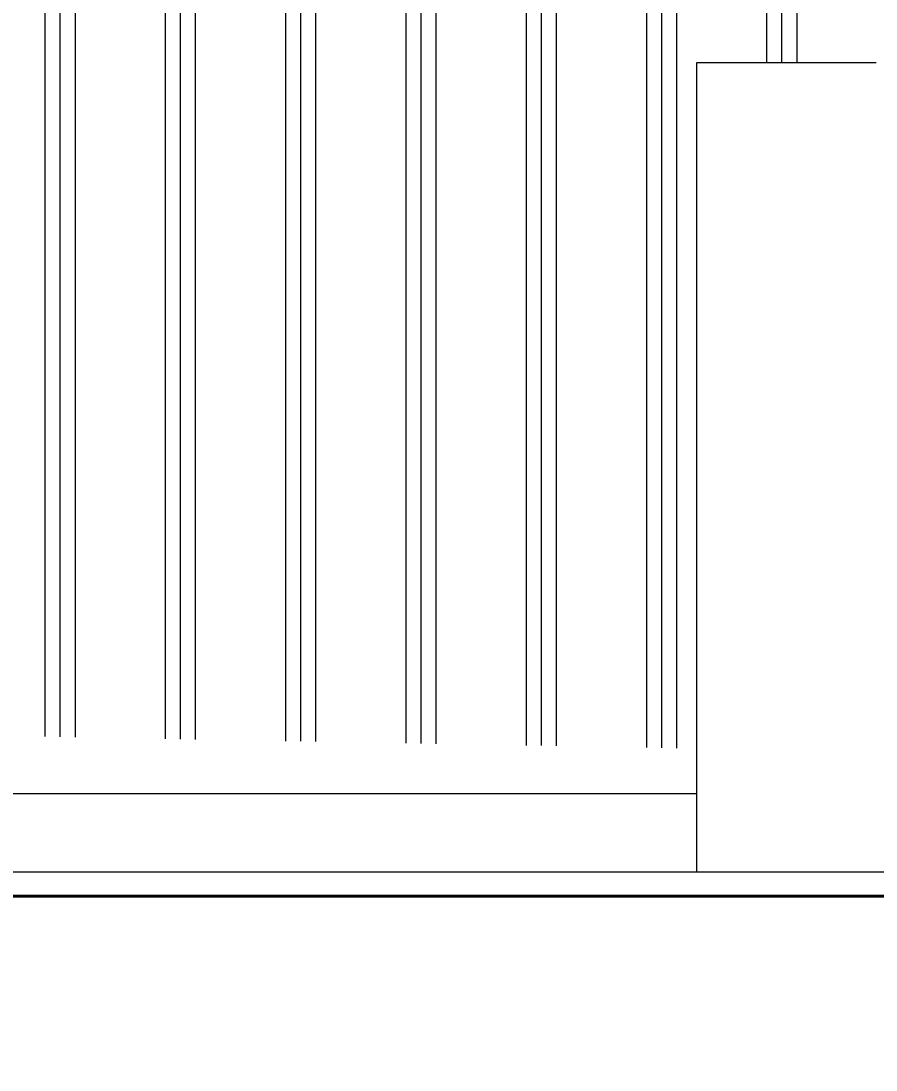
# Model space of a CAD drawing. Extents: x 65572 to 67208, y 30718 to 33598.
# Drawn here: x 66202.94 to 66220.72, y 33412.47 to 33434.26 of the extents above; entities that cross this region are included whole.
import ezdxf

# ---------------------------------------------------------------- set-up
doc = ezdxf.new("R2010")
doc.units = 0
doc.header["$LTSCALE"] = 0.5
doc.header["$MEASUREMENT"] = 0
doc.layers.get('0').update_dxf_attribs({"linetype": 'CONTINUOUS'})
doc.layers.get('DEFPOINTS').update_dxf_attribs({"linetype": 'CONTINUOUS', "lineweight": 5})
for name, color, linetype, lineweight in [('Annotations', 40, 'CONTINUOUS', 5), ('Framing', 142, 'CONTINUOUS', 13), ('Hatches', 8, 'CONTINUOUS', 5), ('Layout', 154, 'CONTINUOUS', 5), ('Structure', 7, 'CONTINUOUS', 40), ('Viewed', 150, 'CONTINUOUS', 9)]:
    doc.layers.add(name, color=color, linetype=linetype, lineweight=lineweight)
doc.styles.get("Standard").update_dxf_attribs({"font": 'arial.ttf'})
doc.dimstyles.new('ARCH', dxfattribs={"dimscale": 96, "dimtxt": 0.0625, "dimasz": 0.0625, "dimexe": 0.04, "dimexo": 0.09375, "dimgap": 0.03125, "dimtad": 1, "dimdec": 0, "dimrnd": 0.0625, "dimzin": 3, "dimdsep": 46, "dimlunit": 4, "dimtxsty": 'Standard', "dimblk1": 'ARCHTICK', "dimblk2": 'ARCHTICK', "dimsah": 1, "dimcen": 0, "dimdle": 0.03125, "dimclrd": 256, "dimclre": 256, "dimclrt": 256, "dimazin": 0, "dimtfac": 1, "dimtdec": 0, "dimtmove": 2, "dimatfit": 3, "dimldrblk": 'OBLIQUE', "dimfxl": 0.3, "dimfxlon": 1, "dimfrac": 2, "dimarcsym": 0})

# ---------------------------------------------------------------- blocks, each defined once
blk = doc.blocks.new('_ArchTick')
at = {"const_width": 0.15}
blk.add_lwpolyline([(-0.5, -0.5), (0.5, 0.5)], dxfattribs=at)
blk = doc.blocks.new('*D85')
at = {"layer": 'Annotations', "linetype": 'ByBlock', "lineweight": -2}
for p, q in [((66177.642, 33410.831), (66177.642, 33389.787)), ((66270.623, 33407.562), (66270.623, 33389.787)), ((66174.642, 33393.627), (66273.623, 33393.627))]:
    blk.add_line(p, q, dxfattribs=at)
at = {"layer": 'DEFPOINTS', "color": 0}
for p in [(66177.642, 33419.831), (66270.623, 33416.562), (66270.623, 33393.627)]:
    blk.add_point(p, dxfattribs=at)
at = {"layer": 'Annotations', "lineweight": -2, "xscale": 6, "yscale": 6, "zscale": 6, "rotation": 180}
blk.add_blockref('_ArchTick', (66177.642, 33393.627), dxfattribs=at)
at = {"layer": 'Annotations', "lineweight": -2, "xscale": 6, "yscale": 6, "zscale": 6}
blk.add_blockref('_ArchTick', (66270.623, 33393.627), dxfattribs=at)
at = {"layer": 'Annotations', "insert": (66224.132, 33399.69), "char_height": 6, "attachment_point": 5}
blk.add_mtext('7\'-9"', dxfattribs=at)
blk = doc.blocks.new('_Oblique')
at = {"lineweight": -2}
blk.add_line((-0.5, -0.5), (0.5, 0.5), dxfattribs=at)

msp = doc.modelspace()

# ---------------------------------------------------------------- hatches: boundary and pattern name
at = {"layer": 'Hatches', "linetype": 'ByBlock', "true_color": 0xc9c9c9}
h = msp.add_hatch(dxfattribs=at)
h.set_pattern_fill('PLAST', color=9, scale=10, style=0)
h.set_pattern_definition([(90, (65831.572, 32663.2632), (-2.5, 2e-16), []), (90, (65831.2594, 32663.2632), (-2.5, 2e-16), []), (90, (65830.947, 32663.2632), (-2.5, 2e-16), [])])
h.paths.add_polyline_path([(66216.992, 33419.147), (66216.992, 33433.401), (66236.677, 33433.401), (66236.677, 33418.791), (66268.998, 33418.206), (66268.998, 33519.313), (66179.267, 33519.313), (66179.267, 33419.831)])

# ---------------------------------------------------------------- linework, layer by layer
at = {"layer": 'Framing'}
msp.add_line((65916.121, 33416.581), (66520.624, 33416.581), dxfattribs=at)
at = {"layer": 'Layout', "linetype": 'ByBlock'}
msp.add_line((66216.992, 33416.581), (66216.992, 33433.401), dxfattribs=at)
msp.add_lwpolyline([(66216.992, 33433.401), (66216.993, 33433.401), (66216.993, 33433.401), (66216.994, 33433.401), (66216.995, 33433.401), (66216.995, 33433.401), (66216.996, 33433.401), (66216.997, 33433.401), (66216.998, 33433.401), (66216.998, 33433.401), (66216.999, 33433.401), (66217, 33433.401), (66217, 33433.401), (66217.001, 33433.401), (66217.002, 33433.401), (66217.002, 33433.401), (66217.003, 33433.401), (66217.004, 33433.401), (66217.004, 33433.401), (66217.005, 33433.401), (66217.006, 33433.401), (66217.007, 33433.401), (66217.007, 33433.401), (66217.008, 33433.401), (66217.009, 33433.401), (66217.009, 33433.401), (66217.01, 33433.401), (66217.011, 33433.401), (66217.011, 33433.401), (66217.012, 33433.401), (66217.013, 33433.401), (66217.013, 33433.401), (66217.014, 33433.401), (66217.015, 33433.401), (66217.016, 33433.401), (66217.016, 33433.401), (66217.017, 33433.401), (66217.018, 33433.401), (66217.018, 33433.401), (66217.019, 33433.401), (66217.02, 33433.401), (66217.02, 33433.401), (66217.021, 33433.401), (66217.022, 33433.401), (66217.022, 33433.401), (66217.023, 33433.401), (66217.024, 33433.401), (66217.024, 33433.401), (66217.025, 33433.401), (66217.026, 33433.401), (66217.027, 33433.401), (66217.027, 33433.401), (66217.028, 33433.401), (66217.029, 33433.401), (66217.029, 33433.401), (66217.03, 33433.401), (66217.031, 33433.401), (66217.031, 33433.401), (66217.032, 33433.401), (66217.033, 33433.401), (66217.033, 33433.401), (66217.034, 33433.401), (66217.035, 33433.401), (66217.036, 33433.401), (66217.036, 33433.401), (66217.037, 33433.401), (66217.038, 33433.401), (66217.038, 33433.401), (66217.039, 33433.401), (66217.04, 33433.401), (66217.04, 33433.401), (66217.041, 33433.401), (66217.042, 33433.401), (66217.042, 33433.401), (66217.043, 33433.401), (66217.044, 33433.401), (66217.045, 33433.401), (66217.045, 33433.401), (66217.046, 33433.401), (66217.047, 33433.401), (66217.047, 33433.401), (66217.048, 33433.401), (66217.049, 33433.401), (66217.049, 33433.401), (66217.05, 33433.401), (66217.051, 33433.401), (66217.051, 33433.401), (66217.052, 33433.401), (66217.053, 33433.401), (66217.054, 33433.401), (66217.054, 33433.401), (66217.055, 33433.401), (66217.056, 33433.401), (66217.056, 33433.401), (66217.057, 33433.401), (66217.058, 33433.401), (66217.058, 33433.401), (66217.059, 33433.401), (66217.06, 33433.401), (66217.06, 33433.401), (66217.061, 33433.401), (66217.062, 33433.401), (66217.062, 33433.401), (66217.063, 33433.401), (66217.064, 33433.401), (66217.065, 33433.401), (66217.065, 33433.401), (66217.066, 33433.401), (66217.067, 33433.401), (66217.067, 33433.401), (66217.068, 33433.401), (66217.069, 33433.401), (66217.069, 33433.401), (66217.07, 33433.401), (66217.071, 33433.401), (66217.071, 33433.401), (66217.072, 33433.401), (66217.073, 33433.401), (66217.074, 33433.401), (66217.074, 33433.401), (66217.075, 33433.401), (66217.076, 33433.401), (66217.076, 33433.401), (66217.077, 33433.401), (66217.078, 33433.401), (66217.078, 33433.401), (66217.079, 33433.401), (66217.08, 33433.401), (66217.08, 33433.401), (66217.081, 33433.401), (66217.082, 33433.401), (66217.083, 33433.401), (66217.083, 33433.401), (66217.084, 33433.401), (66217.085, 33433.401), (66217.085, 33433.401), (66217.086, 33433.401), (66217.087, 33433.401), (66217.087, 33433.401), (66217.088, 33433.401), (66217.089, 33433.401), (66217.089, 33433.401), (66217.09, 33433.401), (66217.091, 33433.401), (66217.092, 33433.401), (66217.092, 33433.401), (66217.093, 33433.401), (66217.094, 33433.401), (66217.094, 33433.401), (66217.095, 33433.401), (66217.096, 33433.401), (66217.096, 33433.401), (66217.097, 33433.401), (66217.098, 33433.401), (66217.098, 33433.401), (66217.099, 33433.401), (66217.1, 33433.401), (66217.101, 33433.401), (66217.101, 33433.401), (66217.102, 33433.401), (66217.103, 33433.401), (66217.103, 33433.401), (66217.104, 33433.401), (66217.105, 33433.401), (66217.105, 33433.401), (66217.106, 33433.401), (66217.107, 33433.401), (66217.107, 33433.401), (66217.108, 33433.401), (66217.109, 33433.401), (66217.109, 33433.401), (66217.11, 33433.401), (66217.111, 33433.401), (66217.112, 33433.401), (66217.112, 33433.401), (66217.113, 33433.401), (66217.114, 33433.401), (66217.114, 33433.401), (66217.115, 33433.401), (66217.116, 33433.401), (66217.116, 33433.401), (66217.117, 33433.401), (66217.118, 33433.401), (66217.118, 33433.401), (66217.119, 33433.401), (66217.12, 33433.401), (66217.121, 33433.401), (66217.121, 33433.401), (66217.122, 33433.401), (66217.123, 33433.401), (66217.123, 33433.401), (66217.124, 33433.401), (66217.125, 33433.401), (66217.125, 33433.401), (66217.126, 33433.401), (66217.127, 33433.401), (66217.127, 33433.401), (66217.128, 33433.401), (66217.129, 33433.401), (66217.13, 33433.401), (66217.13, 33433.401), (66217.131, 33433.401), (66217.132, 33433.401), (66217.132, 33433.401), (66217.133, 33433.401), (66217.134, 33433.401), (66217.134, 33433.401), (66217.135, 33433.401), (66217.136, 33433.401), (66217.136, 33433.401), (66217.137, 33433.401), (66217.138, 33433.401), (66217.139, 33433.401), (66217.139, 33433.401), (66217.14, 33433.401), (66217.141, 33433.401), (66217.141, 33433.401), (66217.142, 33433.401), (66217.143, 33433.401), (66217.143, 33433.401), (66217.144, 33433.401), (66217.145, 33433.401), (66217.145, 33433.401), (66217.146, 33433.401), (66217.147, 33433.401), (66217.147, 33433.401), (66217.148, 33433.401), (66217.149, 33433.401), (66217.15, 33433.401), (66217.15, 33433.401), (66217.151, 33433.401), (66217.152, 33433.401), (66217.152, 33433.401), (66217.153, 33433.401), (66217.154, 33433.401), (66217.154, 33433.401), (66217.155, 33433.401), (66217.156, 33433.401), (66217.156, 33433.401), (66217.157, 33433.401), (66217.158, 33433.401), (66217.159, 33433.401), (66217.159, 33433.401), (66217.16, 33433.401), (66217.161, 33433.401), (66217.161, 33433.401), (66217.162, 33433.401), (66217.163, 33433.401), (66217.163, 33433.401), (66217.164, 33433.401), (66217.165, 33433.401), (66217.165, 33433.401), (66217.166, 33433.401), (66217.167, 33433.401), (66217.168, 33433.401), (66217.168, 33433.401), (66217.169, 33433.401), (66217.17, 33433.401), (66217.17, 33433.401), (66217.171, 33433.401), (66217.172, 33433.401), (66217.172, 33433.401), (66217.173, 33433.401), (66217.174, 33433.401), (66217.174, 33433.401), (66217.175, 33433.401), (66217.176, 33433.401), (66217.177, 33433.401), (66217.177, 33433.401), (66217.178, 33433.401), (66217.179, 33433.401), (66217.179, 33433.401), (66217.18, 33433.401), (66217.181, 33433.401), (66217.181, 33433.401), (66217.182, 33433.401), (66217.183, 33433.401), (66217.183, 33433.401), (66217.184, 33433.401), (66217.185, 33433.401), (66217.185, 33433.401), (66217.186, 33433.401), (66217.187, 33433.401), (66217.188, 33433.401), (66217.188, 33433.401), (66217.189, 33433.401), (66217.19, 33433.401), (66217.19, 33433.401), (66217.191, 33433.401), (66217.192, 33433.401), (66217.192, 33433.401), (66217.193, 33433.401), (66217.194, 33433.401), (66217.194, 33433.401), (66217.195, 33433.401), (66217.196, 33433.401), (66217.197, 33433.401), (66217.197, 33433.401), (66217.198, 33433.401), (66217.199, 33433.401), (66217.199, 33433.401), (66217.2, 33433.401), (66217.201, 33433.401), (66217.201, 33433.401), (66217.202, 33433.401), (66217.203, 33433.401), (66217.203, 33433.401), (66217.204, 33433.401), (66217.205, 33433.401), (66217.206, 33433.401), (66217.206, 33433.401), (66217.207, 33433.401), (66217.208, 33433.401), (66217.208, 33433.401), (66217.209, 33433.401), (66217.21, 33433.401), (66217.21, 33433.401), (66217.211, 33433.401), (66217.212, 33433.401), (66217.212, 33433.401), (66217.213, 33433.401), (66217.214, 33433.401), (66217.215, 33433.401), (66217.215, 33433.401), (66217.216, 33433.401), (66217.217, 33433.401), (66217.217, 33433.401), (66217.218, 33433.401), (66217.219, 33433.401), (66217.219, 33433.401), (66217.22, 33433.401), (66217.221, 33433.401), (66217.221, 33433.401), (66217.222, 33433.401), (66217.223, 33433.401), (66217.223, 33433.401), (66217.224, 33433.401), (66217.225, 33433.401), (66217.226, 33433.401), (66217.226, 33433.401), (66217.227, 33433.401), (66217.228, 33433.401), (66217.228, 33433.401), (66217.229, 33433.401), (66217.23, 33433.401), (66217.23, 33433.401), (66217.231, 33433.401), (66217.232, 33433.401), (66217.232, 33433.401), (66217.233, 33433.401), (66217.234, 33433.401), (66217.235, 33433.401), (66217.235, 33433.401), (66217.236, 33433.401), (66217.237, 33433.401), (66217.237, 33433.401), (66217.238, 33433.401), (66217.239, 33433.401), (66217.241, 33433.401), (66217.243, 33433.401), (66217.245, 33433.401), (66217.247, 33433.401), (66217.249, 33433.401), (66217.251, 33433.401), (66217.253, 33433.401), (66217.255, 33433.401), (66217.257, 33433.401), (66217.259, 33433.401), (66217.261, 33433.401), (66217.263, 33433.401), (66217.265, 33433.401), (66217.267, 33433.401), (66217.269, 33433.401), (66217.271, 33433.401), (66217.273, 33433.401), (66217.275, 33433.401), (66217.277, 33433.401), (66217.279, 33433.401), (66217.281, 33433.401), (66217.283, 33433.401), (66217.285, 33433.401), (66217.287, 33433.401), (66217.289, 33433.401), (66217.291, 33433.401), (66217.294, 33433.401), (66217.296, 33433.401), (66217.298, 33433.401), (66217.3, 33433.401), (66217.302, 33433.401), (66217.304, 33433.401), (66217.306, 33433.401), (66217.308, 33433.401), (66217.31, 33433.401), (66217.312, 33433.401), (66217.314, 33433.401), (66217.316, 33433.401), (66217.318, 33433.401), (66217.32, 33433.401), (66217.322, 33433.401), (66217.324, 33433.401), (66217.326, 33433.401), (66217.328, 33433.401), (66217.33, 33433.401), (66217.332, 33433.401), (66217.334, 33433.401), (66217.336, 33433.401), (66217.338, 33433.401), (66217.34, 33433.401), (66217.342, 33433.401), (66217.344, 33433.401), (66217.347, 33433.401), (66217.349, 33433.401), (66217.351, 33433.401), (66217.353, 33433.401), (66217.355, 33433.401), (66217.357, 33433.401), (66217.359, 33433.401), (66217.361, 33433.401), (66217.363, 33433.401), (66217.365, 33433.401), (66217.367, 33433.401), (66217.369, 33433.401), (66217.371, 33433.401), (66217.373, 33433.401), (66217.375, 33433.401), (66217.377, 33433.401), (66217.379, 33433.401), (66217.381, 33433.401), (66217.383, 33433.401), (66217.385, 33433.401), (66217.387, 33433.401), (66217.389, 33433.401), (66217.391, 33433.401), (66217.393, 33433.401), (66217.395, 33433.401), (66217.397, 33433.401), (66217.4, 33433.401), (66217.402, 33433.401), (66217.404, 33433.401), (66217.406, 33433.401), (66217.408, 33433.401), (66217.41, 33433.401), (66217.412, 33433.401), (66217.414, 33433.401), (66217.416, 33433.401), (66217.418, 33433.401), (66217.42, 33433.401), (66217.422, 33433.401), (66217.424, 33433.401), (66217.426, 33433.401), (66217.428, 33433.401), (66217.43, 33433.401), (66217.432, 33433.401), (66217.434, 33433.401), (66217.436, 33433.401), (66217.438, 33433.401), (66217.44, 33433.401), (66217.442, 33433.401), (66217.444, 33433.401), (66217.446, 33433.401), (66217.448, 33433.401), (66217.45, 33433.401), (66217.453, 33433.401), (66217.455, 33433.401), (66217.457, 33433.401), (66217.459, 33433.401), (66217.461, 33433.401), (66217.463, 33433.401), (66217.465, 33433.401), (66217.467, 33433.401), (66217.469, 33433.401), (66217.471, 33433.401), (66217.473, 33433.401), (66217.475, 33433.401), (66217.477, 33433.401), (66217.479, 33433.401), (66217.481, 33433.401), (66217.483, 33433.401), (66217.485, 33433.401), (66217.487, 33433.401), (66217.489, 33433.401), (66217.491, 33433.401), (66217.493, 33433.401), (66217.495, 33433.401), (66217.497, 33433.401), (66217.499, 33433.401), (66217.501, 33433.401), (66217.503, 33433.401), (66217.506, 33433.401), (66217.508, 33433.401), (66217.51, 33433.401), (66217.512, 33433.401), (66217.514, 33433.401), (66217.516, 33433.401), (66217.518, 33433.401), (66217.52, 33433.401), (66217.522, 33433.401), (66217.524, 33433.401), (66217.526, 33433.401), (66217.528, 33433.401), (66217.53, 33433.401), (66217.532, 33433.401), (66217.534, 33433.401), (66217.536, 33433.401), (66217.538, 33433.401), (66217.54, 33433.401), (66217.542, 33433.401), (66217.544, 33433.401), (66217.546, 33433.401), (66217.548, 33433.401), (66217.55, 33433.401), (66217.552, 33433.401), (66217.554, 33433.401), (66217.556, 33433.401), (66217.559, 33433.401), (66217.561, 33433.401), (66217.563, 33433.401), (66217.565, 33433.401), (66217.567, 33433.401), (66217.569, 33433.401), (66217.571, 33433.401), (66217.573, 33433.401), (66217.575, 33433.401), (66217.577, 33433.401), (66217.579, 33433.401), (66217.581, 33433.401), (66217.583, 33433.401), (66217.585, 33433.401), (66217.587, 33433.401), (66217.589, 33433.401), (66217.591, 33433.401), (66217.593, 33433.401), (66217.595, 33433.401), (66217.597, 33433.401), (66217.599, 33433.401), (66217.601, 33433.401), (66217.603, 33433.401), (66217.605, 33433.401), (66217.607, 33433.401), (66217.609, 33433.401), (66217.612, 33433.401), (66217.614, 33433.401), (66217.616, 33433.401), (66217.618, 33433.401), (66217.62, 33433.401), (66217.622, 33433.401), (66217.624, 33433.401), (66217.626, 33433.401), (66217.628, 33433.401), (66217.63, 33433.401), (66217.632, 33433.401), (66217.634, 33433.401), (66217.636, 33433.401), (66217.638, 33433.401), (66217.64, 33433.401), (66217.642, 33433.401), (66217.644, 33433.401), (66217.646, 33433.401), (66217.648, 33433.401), (66217.65, 33433.401), (66217.652, 33433.401), (66217.654, 33433.401), (66217.656, 33433.401), (66217.658, 33433.401), (66217.66, 33433.401), (66217.662, 33433.401), (66217.664, 33433.401), (66217.667, 33433.401), (66217.669, 33433.401), (66217.671, 33433.401), (66217.673, 33433.401), (66217.675, 33433.401), (66217.677, 33433.401), (66217.679, 33433.401), (66217.681, 33433.401), (66217.683, 33433.401), (66217.685, 33433.401), (66217.687, 33433.401), (66217.689, 33433.401), (66217.691, 33433.401), (66217.693, 33433.401), (66217.695, 33433.401), (66217.697, 33433.401), (66217.699, 33433.401), (66217.701, 33433.401), (66217.703, 33433.401), (66217.705, 33433.401), (66217.707, 33433.401), (66217.709, 33433.401), (66217.711, 33433.401), (66217.713, 33433.401), (66217.715, 33433.401), (66217.717, 33433.401), (66217.72, 33433.401), (66217.722, 33433.401), (66217.724, 33433.401), (66217.726, 33433.401), (66217.728, 33433.401), (66217.73, 33433.401), (66217.732, 33433.401), (66217.734, 33433.401), (66217.736, 33433.401), (66217.738, 33433.401), (66217.74, 33433.401), (66217.742, 33433.401), (66217.744, 33433.401), (66217.746, 33433.401), (66217.748, 33433.401), (66217.75, 33433.401), (66217.752, 33433.401), (66217.754, 33433.401), (66217.756, 33433.401), (66217.758, 33433.401), (66217.76, 33433.401), (66217.762, 33433.401), (66217.764, 33433.401), (66217.766, 33433.401), (66217.768, 33433.401), (66217.77, 33433.401), (66217.773, 33433.401), (66217.775, 33433.401), (66217.777, 33433.401), (66217.779, 33433.401), (66217.781, 33433.401), (66217.783, 33433.401), (66217.785, 33433.401), (66217.787, 33433.401), (66217.789, 33433.401), (66217.791, 33433.401), (66217.793, 33433.401), (66217.795, 33433.401), (66217.797, 33433.401), (66217.799, 33433.401), (66217.801, 33433.401), (66217.803, 33433.401), (66217.805, 33433.401), (66217.807, 33433.401), (66217.809, 33433.401), (66217.811, 33433.401), (66217.813, 33433.401), (66217.815, 33433.401), (66217.817, 33433.401), (66217.819, 33433.401), (66217.821, 33433.401), (66217.823, 33433.401), (66217.826, 33433.401), (66217.828, 33433.401), (66217.83, 33433.401), (66217.832, 33433.401), (66217.834, 33433.401), (66217.836, 33433.401), (66217.838, 33433.401), (66217.84, 33433.401), (66217.842, 33433.401), (66217.844, 33433.401), (66217.846, 33433.401), (66217.848, 33433.401), (66217.85, 33433.401), (66217.852, 33433.401), (66217.854, 33433.401), (66217.856, 33433.401), (66217.858, 33433.401), (66217.86, 33433.401), (66217.862, 33433.401), (66217.864, 33433.401), (66217.866, 33433.401), (66217.868, 33433.401), (66217.87, 33433.401), (66217.872, 33433.401), (66217.874, 33433.401), (66217.876, 33433.401), (66217.879, 33433.401), (66217.881, 33433.401), (66217.883, 33433.401), (66217.885, 33433.401), (66217.887, 33433.401), (66217.889, 33433.401), (66217.891, 33433.401), (66217.893, 33433.401), (66217.895, 33433.401), (66217.897, 33433.401), (66217.899, 33433.401), (66217.901, 33433.401), (66217.903, 33433.401), (66217.905, 33433.401), (66217.907, 33433.401), (66217.909, 33433.401), (66217.911, 33433.401), (66217.913, 33433.401), (66217.915, 33433.401), (66217.917, 33433.401), (66217.919, 33433.401), (66217.921, 33433.401), (66217.923, 33433.401), (66217.925, 33433.401), (66217.927, 33433.401), (66217.929, 33433.401), (66217.932, 33433.401), (66217.934, 33433.401), (66217.936, 33433.401), (66217.938, 33433.401), (66217.94, 33433.401), (66217.942, 33433.401), (66217.944, 33433.401), (66217.946, 33433.401), (66217.948, 33433.401), (66217.95, 33433.401), (66217.952, 33433.401), (66217.954, 33433.401), (66217.956, 33433.401), (66217.958, 33433.401), (66217.96, 33433.401), (66217.962, 33433.401), (66217.964, 33433.401), (66217.966, 33433.401), (66217.969, 33433.401), (66217.972, 33433.401), (66217.976, 33433.401), (66217.979, 33433.401), (66217.982, 33433.401), (66217.986, 33433.401), (66217.989, 33433.401), (66217.992, 33433.401), (66217.995, 33433.401), (66217.999, 33433.401), (66218.002, 33433.401), (66218.005, 33433.401), (66218.008, 33433.401), (66218.012, 33433.401), (66218.015, 33433.401), (66218.018, 33433.401), (66218.022, 33433.401), (66218.025, 33433.401), (66218.028, 33433.401), (66218.031, 33433.401), (66218.035, 33433.401), (66218.038, 33433.401), (66218.041, 33433.401), (66218.045, 33433.401), (66218.048, 33433.401), (66218.051, 33433.401), (66218.054, 33433.401), (66218.058, 33433.401), (66218.061, 33433.401), (66218.064, 33433.401), (66218.068, 33433.401), (66218.071, 33433.401), (66218.074, 33433.401), (66218.077, 33433.401), (66218.081, 33433.401), (66218.084, 33433.401), (66218.087, 33433.401), (66218.091, 33433.401), (66218.094, 33433.401), (66218.097, 33433.401), (66218.1, 33433.401), (66218.104, 33433.401), (66218.107, 33433.401), (66218.11, 33433.401), (66218.114, 33433.401), (66218.117, 33433.401), (66218.12, 33433.401), (66218.123, 33433.401), (66218.127, 33433.401), (66218.13, 33433.401), (66218.133, 33433.401), (66218.137, 33433.401), (66218.14, 33433.401), (66218.143, 33433.401), (66218.146, 33433.401), (66218.15, 33433.401), (66218.153, 33433.401), (66218.156, 33433.401), (66218.16, 33433.401), (66218.163, 33433.401), (66218.166, 33433.401), (66218.169, 33433.401), (66218.173, 33433.401), (66218.176, 33433.401), (66218.179, 33433.401), (66218.183, 33433.401), (66218.186, 33433.401), (66218.189, 33433.401), (66218.192, 33433.401), (66218.196, 33433.401), (66218.199, 33433.401), (66218.202, 33433.401), (66218.205, 33433.401), (66218.209, 33433.401), (66218.212, 33433.401), (66218.215, 33433.401), (66218.219, 33433.401), (66218.222, 33433.401), (66218.225, 33433.401), (66218.228, 33433.401), (66218.232, 33433.401), (66218.235, 33433.401), (66218.238, 33433.401), (66218.242, 33433.401), (66218.245, 33433.401), (66218.248, 33433.401), (66218.251, 33433.401), (66218.255, 33433.401), (66218.258, 33433.401), (66218.261, 33433.401), (66218.265, 33433.401), (66218.268, 33433.401), (66218.271, 33433.401), (66218.274, 33433.401), (66218.278, 33433.401), (66218.281, 33433.401), (66218.284, 33433.401), (66218.288, 33433.401), (66218.291, 33433.401), (66218.294, 33433.401), (66218.297, 33433.401), (66218.301, 33433.401), (66218.304, 33433.401), (66218.307, 33433.401), (66218.311, 33433.401), (66218.314, 33433.401), (66218.317, 33433.401), (66218.32, 33433.401), (66218.324, 33433.401), (66218.327, 33433.401), (66218.33, 33433.401), (66218.334, 33433.401), (66218.337, 33433.401), (66218.34, 33433.401), (66218.343, 33433.401), (66218.347, 33433.401), (66218.35, 33433.401), (66218.353, 33433.401), (66218.357, 33433.401), (66218.36, 33433.401), (66218.363, 33433.401), (66218.366, 33433.401), (66218.37, 33433.401), (66218.373, 33433.401), (66218.376, 33433.401), (66218.38, 33433.401), (66218.383, 33433.401), (66218.386, 33433.401), (66218.389, 33433.401), (66218.393, 33433.401), (66218.396, 33433.401), (66218.399, 33433.401), (66218.402, 33433.401), (66218.406, 33433.401), (66218.409, 33433.401), (66218.412, 33433.401), (66218.416, 33433.401), (66218.419, 33433.401), (66218.422, 33433.401), (66218.425, 33433.401), (66218.429, 33433.401), (66218.432, 33433.401), (66218.435, 33433.401), (66218.439, 33433.401), (66218.442, 33433.401), (66218.445, 33433.401), (66218.448, 33433.401), (66218.452, 33433.401), (66218.455, 33433.401), (66218.458, 33433.401), (66218.462, 33433.401), (66218.465, 33433.401), (66218.468, 33433.401), (66218.471, 33433.401), (66218.475, 33433.401), (66218.478, 33433.401), (66218.481, 33433.401), (66218.485, 33433.401), (66218.488, 33433.401), (66218.491, 33433.401), (66218.494, 33433.401), (66218.498, 33433.401), (66218.501, 33433.401), (66218.504, 33433.401), (66218.508, 33433.401), (66218.511, 33433.401), (66218.514, 33433.401), (66218.517, 33433.401), (66218.521, 33433.401), (66218.524, 33433.401), (66218.527, 33433.401), (66218.531, 33433.401), (66218.534, 33433.401), (66218.537, 33433.401), (66218.54, 33433.401), (66218.544, 33433.401), (66218.547, 33433.401), (66218.55, 33433.401), (66218.554, 33433.401), (66218.557, 33433.401), (66218.56, 33433.401), (66218.563, 33433.401), (66218.567, 33433.401), (66218.57, 33433.401), (66218.573, 33433.401), (66218.577, 33433.401), (66218.58, 33433.401), (66218.583, 33433.401), (66218.586, 33433.401), (66218.59, 33433.401), (66218.593, 33433.401), (66218.596, 33433.401), (66218.599, 33433.401), (66218.603, 33433.401), (66218.606, 33433.401), (66218.609, 33433.401), (66218.613, 33433.401), (66218.616, 33433.401), (66218.619, 33433.401), (66218.622, 33433.401), (66218.626, 33433.401), (66218.629, 33433.401), (66218.632, 33433.401), (66218.636, 33433.401), (66218.639, 33433.401), (66218.642, 33433.401), (66218.645, 33433.401), (66218.649, 33433.401), (66218.652, 33433.401), (66218.655, 33433.401), (66218.659, 33433.401), (66218.662, 33433.401), (66218.665, 33433.401), (66218.668, 33433.401), (66218.672, 33433.401), (66218.675, 33433.401), (66218.678, 33433.401), (66218.682, 33433.401), (66218.685, 33433.401), (66218.688, 33433.401), (66218.691, 33433.401), (66218.695, 33433.401), (66218.698, 33433.401), (66218.701, 33433.401), (66218.705, 33433.401), (66218.708, 33433.401), (66218.711, 33433.401), (66218.714, 33433.401), (66218.718, 33433.401), (66218.721, 33433.401), (66218.724, 33433.401), (66218.728, 33433.401), (66218.731, 33433.401), (66218.734, 33433.401), (66218.737, 33433.401), (66218.741, 33433.401), (66218.744, 33433.401), (66218.747, 33433.401), (66218.751, 33433.401), (66218.754, 33433.401), (66218.757, 33433.401), (66218.76, 33433.401), (66218.764, 33433.401), (66218.767, 33433.401), (66218.77, 33433.401), (66218.774, 33433.401), (66218.777, 33433.401), (66218.78, 33433.401), (66218.783, 33433.401), (66218.787, 33433.401), (66218.79, 33433.401), (66218.793, 33433.401), (66218.796, 33433.401), (66218.8, 33433.401), (66218.803, 33433.401), (66218.806, 33433.401), (66218.81, 33433.401), (66218.813, 33433.401), (66218.816, 33433.401), (66218.819, 33433.401), (66218.823, 33433.401), (66218.826, 33433.401), (66218.829, 33433.401), (66218.833, 33433.401), (66218.836, 33433.401), (66218.839, 33433.401), (66218.842, 33433.401), (66218.846, 33433.401), (66218.849, 33433.401), (66218.852, 33433.401), (66218.856, 33433.401), (66218.859, 33433.401), (66218.862, 33433.401), (66218.865, 33433.401), (66218.869, 33433.401), (66218.872, 33433.401), (66218.875, 33433.401), (66218.879, 33433.401), (66218.882, 33433.401), (66218.885, 33433.401), (66218.888, 33433.401), (66218.892, 33433.401), (66218.895, 33433.401), (66218.898, 33433.401), (66218.902, 33433.401), (66218.905, 33433.401), (66218.908, 33433.401), (66218.911, 33433.401), (66218.915, 33433.401), (66218.918, 33433.401), (66218.921, 33433.401), (66218.925, 33433.401), (66218.928, 33433.401), (66218.931, 33433.401), (66218.934, 33433.401), (66218.938, 33433.401), (66218.941, 33433.401), (66218.944, 33433.401), (66218.948, 33433.401), (66218.951, 33433.401), (66218.954, 33433.401), (66218.957, 33433.401), (66218.961, 33433.401), (66218.964, 33433.401), (66218.967, 33433.401), (66218.971, 33433.401), (66218.974, 33433.401), (66218.977, 33433.401), (66218.98, 33433.401), (66218.984, 33433.401), (66218.987, 33433.401), (66218.99, 33433.401), (66218.993, 33433.401), (66218.997, 33433.401), (66219, 33433.401), (66219.003, 33433.401), (66219.007, 33433.401), (66219.01, 33433.401), (66219.013, 33433.401), (66219.016, 33433.401), (66219.02, 33433.401), (66219.023, 33433.401), (66219.026, 33433.401), (66219.03, 33433.401), (66219.033, 33433.401), (66219.036, 33433.401), (66219.039, 33433.401), (66219.043, 33433.401), (66219.046, 33433.401), (66219.049, 33433.401), (66219.053, 33433.401), (66219.056, 33433.401), (66219.059, 33433.401), (66219.062, 33433.401), (66219.066, 33433.401), (66219.069, 33433.401), (66219.072, 33433.401), (66219.076, 33433.401), (66219.079, 33433.401), (66219.082, 33433.401), (66219.085, 33433.401), (66219.089, 33433.401), (66219.092, 33433.401), (66219.095, 33433.401), (66219.099, 33433.401), (66219.102, 33433.401), (66219.105, 33433.401), (66219.108, 33433.401), (66219.112, 33433.401), (66219.115, 33433.401), (66219.118, 33433.401), (66219.122, 33433.401), (66219.125, 33433.401), (66219.128, 33433.401), (66219.131, 33433.401), (66219.135, 33433.401), (66219.138, 33433.401), (66219.142, 33433.401), (66219.146, 33433.401), (66219.151, 33433.401), (66219.155, 33433.401), (66219.159, 33433.401), (66219.164, 33433.401), (66219.168, 33433.401), (66219.172, 33433.401), (66219.177, 33433.401), (66219.181, 33433.401), (66219.185, 33433.401), (66219.19, 33433.401), (66219.194, 33433.401), (66219.199, 33433.401), (66219.203, 33433.401), (66219.207, 33433.401), (66219.212, 33433.401), (66219.216, 33433.401), (66219.22, 33433.401), (66219.225, 33433.401), (66219.229, 33433.401), (66219.233, 33433.401), (66219.238, 33433.401), (66219.242, 33433.401), (66219.247, 33433.401), (66219.251, 33433.401), (66219.255, 33433.401), (66219.26, 33433.401), (66219.264, 33433.401), (66219.268, 33433.401), (66219.273, 33433.401), (66219.277, 33433.401), (66219.281, 33433.401), (66219.286, 33433.401), (66219.29, 33433.401), (66219.295, 33433.401), (66219.299, 33433.401), (66219.303, 33433.401), (66219.308, 33433.401), (66219.312, 33433.401), (66219.316, 33433.401), (66219.321, 33433.401), (66219.325, 33433.401), (66219.329, 33433.401), (66219.334, 33433.401), (66219.338, 33433.401), (66219.343, 33433.401), (66219.347, 33433.401), (66219.351, 33433.401), (66219.356, 33433.401), (66219.36, 33433.401), (66219.364, 33433.401), (66219.369, 33433.401), (66219.373, 33433.401), (66219.377, 33433.401), (66219.382, 33433.401), (66219.386, 33433.401), (66219.391, 33433.401), (66219.395, 33433.401), (66219.399, 33433.401), (66219.404, 33433.401), (66219.408, 33433.401), (66219.412, 33433.401), (66219.417, 33433.401), (66219.421, 33433.401), (66219.425, 33433.401), (66219.43, 33433.401), (66219.434, 33433.401), (66219.439, 33433.401), (66219.443, 33433.401), (66219.447, 33433.401), (66219.452, 33433.401), (66219.456, 33433.401), (66219.46, 33433.401), (66219.465, 33433.401), (66219.469, 33433.401), (66219.473, 33433.401), (66219.478, 33433.401), (66219.482, 33433.401), (66219.487, 33433.401), (66219.491, 33433.401), (66219.495, 33433.401), (66219.5, 33433.401), (66219.504, 33433.401), (66219.508, 33433.401), (66219.513, 33433.401), (66219.517, 33433.401), (66219.522, 33433.401), (66219.526, 33433.401), (66219.53, 33433.401), (66219.535, 33433.401), (66219.539, 33433.401), (66219.543, 33433.401), (66219.548, 33433.401), (66219.552, 33433.401), (66219.556, 33433.401), (66219.561, 33433.401), (66219.565, 33433.401), (66219.57, 33433.401), (66219.574, 33433.401), (66219.578, 33433.401), (66219.583, 33433.401), (66219.587, 33433.401), (66219.591, 33433.401), (66219.596, 33433.401), (66219.6, 33433.401), (66219.604, 33433.401), (66219.609, 33433.401), (66219.613, 33433.401), (66219.618, 33433.401), (66219.622, 33433.401), (66219.626, 33433.401), (66219.631, 33433.401), (66219.635, 33433.401), (66219.639, 33433.401), (66219.644, 33433.401), (66219.648, 33433.401), (66219.652, 33433.401), (66219.657, 33433.401), (66219.661, 33433.401), (66219.666, 33433.401), (66219.67, 33433.401), (66219.674, 33433.401), (66219.679, 33433.401), (66219.683, 33433.401), (66219.687, 33433.401), (66219.692, 33433.401), (66219.696, 33433.401), (66219.7, 33433.401), (66219.705, 33433.401), (66219.709, 33433.401), (66219.714, 33433.401), (66219.718, 33433.401), (66219.722, 33433.401), (66219.727, 33433.401), (66219.731, 33433.401), (66219.735, 33433.401), (66219.74, 33433.401), (66219.744, 33433.401), (66219.748, 33433.401), (66219.753, 33433.401), (66219.757, 33433.401), (66219.762, 33433.401), (66219.766, 33433.401), (66219.77, 33433.401), (66219.775, 33433.401), (66219.779, 33433.401), (66219.783, 33433.401), (66219.788, 33433.401), (66219.792, 33433.401), (66219.796, 33433.401), (66219.801, 33433.401), (66219.805, 33433.401), (66219.81, 33433.401), (66219.814, 33433.401), (66219.818, 33433.401), (66219.823, 33433.401), (66219.827, 33433.401), (66219.831, 33433.401), (66219.836, 33433.401), (66219.84, 33433.401), (66219.844, 33433.401), (66219.849, 33433.401), (66219.853, 33433.401), (66219.858, 33433.401), (66219.862, 33433.401), (66219.866, 33433.401), (66219.871, 33433.401), (66219.875, 33433.401), (66219.879, 33433.401), (66219.884, 33433.401), (66219.888, 33433.401), (66219.892, 33433.401), (66219.897, 33433.401), (66219.901, 33433.401), (66219.906, 33433.401), (66219.91, 33433.401), (66219.914, 33433.401), (66219.919, 33433.401), (66219.923, 33433.401), (66219.927, 33433.401), (66219.932, 33433.401), (66219.936, 33433.401), (66219.94, 33433.401), (66219.945, 33433.401), (66219.949, 33433.401), (66219.954, 33433.401), (66219.958, 33433.401), (66219.962, 33433.401), (66219.967, 33433.401), (66219.971, 33433.401), (66219.975, 33433.401), (66219.98, 33433.401), (66219.984, 33433.401), (66219.988, 33433.401), (66219.993, 33433.401), (66219.997, 33433.401), (66220.002, 33433.401), (66220.006, 33433.401), (66220.01, 33433.401), (66220.015, 33433.401), (66220.019, 33433.401), (66220.023, 33433.401), (66220.028, 33433.401), (66220.032, 33433.401), (66220.036, 33433.401), (66220.041, 33433.401), (66220.045, 33433.401), (66220.05, 33433.401), (66220.054, 33433.401), (66220.058, 33433.401), (66220.063, 33433.401), (66220.067, 33433.401), (66220.071, 33433.401), (66220.076, 33433.401), (66220.08, 33433.401), (66220.084, 33433.401), (66220.089, 33433.401), (66220.093, 33433.401), (66220.098, 33433.401), (66220.102, 33433.401), (66220.106, 33433.401), (66220.111, 33433.401), (66220.115, 33433.401), (66220.119, 33433.401), (66220.124, 33433.401), (66220.128, 33433.401), (66220.132, 33433.401), (66220.137, 33433.401), (66220.141, 33433.401), (66220.146, 33433.401), (66220.15, 33433.401), (66220.154, 33433.401), (66220.159, 33433.401), (66220.163, 33433.401), (66220.167, 33433.401), (66220.172, 33433.401), (66220.176, 33433.401), (66220.18, 33433.401), (66220.185, 33433.401), (66220.189, 33433.401), (66220.194, 33433.401), (66220.198, 33433.401), (66220.202, 33433.401), (66220.207, 33433.401), (66220.211, 33433.401), (66220.215, 33433.401), (66220.22, 33433.401), (66220.224, 33433.401), (66220.228, 33433.401), (66220.233, 33433.401), (66220.237, 33433.401), (66220.242, 33433.401), (66220.246, 33433.401), (66220.25, 33433.401), (66220.255, 33433.401), (66220.259, 33433.401), (66220.263, 33433.401), (66220.268, 33433.401), (66220.272, 33433.401), (66220.276, 33433.401), (66220.281, 33433.401), (66220.285, 33433.401), (66220.29, 33433.401), (66220.294, 33433.401), (66220.298, 33433.401), (66220.303, 33433.401), (66220.307, 33433.401), (66220.311, 33433.401), (66220.316, 33433.401), (66220.32, 33433.401), (66220.324, 33433.401), (66220.329, 33433.401), (66220.333, 33433.401), (66220.338, 33433.401), (66220.342, 33433.401), (66220.346, 33433.401), (66220.351, 33433.401), (66220.355, 33433.401), (66220.359, 33433.401), (66220.364, 33433.401), (66220.368, 33433.401), (66220.372, 33433.401), (66220.377, 33433.401), (66220.381, 33433.401), (66220.386, 33433.401), (66220.39, 33433.401), (66220.394, 33433.401), (66220.399, 33433.401), (66220.403, 33433.401), (66220.407, 33433.401), (66220.412, 33433.401), (66220.416, 33433.401), (66220.42, 33433.401), (66220.425, 33433.401), (66220.429, 33433.401), (66220.434, 33433.401), (66220.438, 33433.401), (66220.442, 33433.401), (66220.447, 33433.401), (66220.451, 33433.401), (66220.455, 33433.401), (66220.46, 33433.401), (66220.464, 33433.401), (66220.468, 33433.401), (66220.473, 33433.401), (66220.477, 33433.401), (66220.482, 33433.401), (66220.486, 33433.401), (66220.49, 33433.401), (66220.495, 33433.401), (66220.499, 33433.401), (66220.503, 33433.401), (66220.508, 33433.401), (66220.512, 33433.401), (66220.516, 33433.401), (66220.521, 33433.401), (66220.525, 33433.401), (66220.53, 33433.401), (66220.534, 33433.401), (66220.538, 33433.401), (66220.543, 33433.401), (66220.547, 33433.401), (66220.551, 33433.401), (66220.556, 33433.401), (66220.56, 33433.401), (66220.564, 33433.401), (66220.569, 33433.401), (66220.573, 33433.401), (66220.578, 33433.401), (66220.582, 33433.401), (66220.586, 33433.401), (66220.591, 33433.401), (66220.595, 33433.401), (66220.599, 33433.401), (66220.604, 33433.401), (66220.608, 33433.401), (66220.612, 33433.401), (66220.617, 33433.401), (66220.621, 33433.401), (66220.626, 33433.401), (66220.63, 33433.401), (66220.634, 33433.401), (66220.639, 33433.401), (66220.643, 33433.401), (66220.647, 33433.401), (66220.652, 33433.401), (66220.656, 33433.401), (66220.66, 33433.401), (66220.665, 33433.401), (66220.669, 33433.401), (66220.674, 33433.401), (66220.678, 33433.401), (66220.682, 33433.401), (66220.687, 33433.401), (66220.691, 33433.401), (66220.695, 33433.401), (66220.7, 33433.401), (66220.705, 33433.401), (66220.711, 33433.401), (66220.716, 33433.401)], dxfattribs=at)
at = {"layer": 'Structure'}
msp.add_line((65916.121, 33416.081), (66523.124, 33416.081), dxfattribs=at)
at = {"layer": 'Viewed', "linetype": 'ByBlock'}
msp.add_line((66216.992, 33418.206), (66179.267, 33418.206), dxfattribs=at)

# ---------------------------------------------------------------- dimensions: what is measured, and where the dimension line sits
at = {"layer": 'Annotations', "linetype": 'ByBlock'}
dim = msp.add_linear_dim(base=(66270.623, 33393.627), p1=(66177.642, 33419.831), p2=(66270.623, 33416.562), dimstyle='ARCH', dxfattribs=at)
dim.commit()
dim.dimension.update_dxf_attribs({"geometry": '*D85', "text_midpoint": (66224.132, 33399.69)})

doc.saveas('drawing.dxf')
